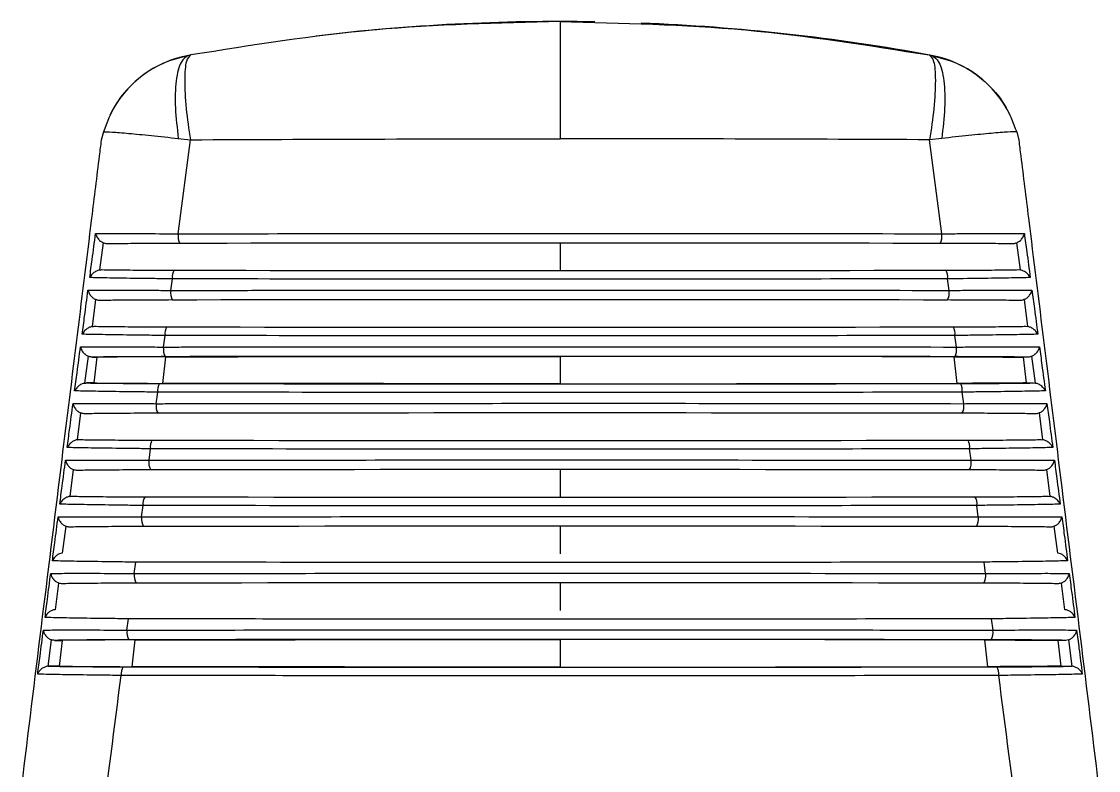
# Model space of a CAD drawing. Extents: x 17.3 to 113.1, y 4.8 to 84.5.
# Drawn here: x 106.383 to 107.562, y 40.172 to 40.991 of the extents above; entities that cross this region are included whole.
import ezdxf

# ---------------------------------------------------------------- set-up
doc = ezdxf.new("R2010")
doc.units = 0
doc.header["$MEASUREMENT"] = 0
doc.layers.add('OBJECT', color=7, linetype='CONTINUOUS')

msp = doc.modelspace()

# ---------------------------------------------------------------- linework, layer by layer
at = {"layer": 'OBJECT'}
for p, q in [((106.5684, 40.9549), (106.566, 40.9544)), ((107.377, 40.9549), (107.3794, 40.9544)), ((106.4798, 40.8889), (106.4798, 40.8889)), ((107.4656, 40.8889), (107.4656, 40.8889)), ((106.4727, 40.8707), (106.4704, 40.8616)), ((107.4727, 40.8707), (107.475, 40.8616)), ((106.5547, 40.7592), (106.568, 40.8621)), ((106.5548, 40.8635), (106.568, 40.8621)), ((107.3906, 40.8635), (107.3774, 40.8621)), ((107.3907, 40.7592), (107.3774, 40.8621)), ((106.4724, 40.7493), (106.4685, 40.7196)), ((106.9727, 40.7489), (106.9727, 40.7191)), ((107.4769, 40.7196), (107.473, 40.7493)), ((107.4743, 40.7199), (107.4769, 40.7196)), ((106.5467, 40.6972), (106.5483, 40.7098)), ((107.3987, 40.6972), (107.3971, 40.7098)), ((106.4642, 40.6872), (106.4603, 40.6576)), ((107.4851, 40.6576), (107.4812, 40.6872)), ((107.4827, 40.6579), (107.4851, 40.6576)), ((106.5387, 40.6352), (106.5403, 40.6478)), ((107.4067, 40.6352), (107.4051, 40.6478)), ((106.456, 40.6252), (106.4521, 40.5956)), ((106.4608, 40.6241), (106.4657, 40.6241)), ((106.4657, 40.6241), (106.4622, 40.5959)), ((106.5379, 40.5954), (106.541, 40.6245)), ((106.9727, 40.6249), (106.9727, 40.595)), ((107.4075, 40.5954), (107.4044, 40.6245)), ((107.4845, 40.6241), (107.4797, 40.6241)), ((107.4797, 40.6241), (107.4831, 40.5959)), ((107.4933, 40.5956), (107.4894, 40.6252)), ((106.4622, 40.5959), (106.4543, 40.5959)), ((106.5307, 40.5732), (106.5323, 40.5858)), ((107.4147, 40.5732), (107.4131, 40.5858)), ((107.4831, 40.5959), (107.491, 40.5959)), ((107.491, 40.5959), (107.4933, 40.5956)), ((106.4478, 40.5631), (106.444, 40.5337)), ((107.5014, 40.5337), (107.4976, 40.5631)), ((107.4994, 40.5339), (107.5014, 40.5337)), ((106.5227, 40.5112), (106.5243, 40.5238)), ((107.4227, 40.5112), (107.4211, 40.5238)), ((106.4397, 40.501), (106.4359, 40.4717)), ((106.9727, 40.501), (106.9727, 40.471)), ((107.5095, 40.4717), (107.5057, 40.501)), ((107.5076, 40.4719), (107.5095, 40.4717)), ((106.5146, 40.4492), (106.5163, 40.4618)), ((107.4307, 40.4492), (107.4291, 40.4618)), ((106.4316, 40.439), (106.4278, 40.4097)), ((106.9727, 40.439), (106.9727, 40.4089)), ((107.5176, 40.4097), (107.5138, 40.439)), ((106.5066, 40.3872), (106.5083, 40.3998)), ((107.4387, 40.3872), (107.4371, 40.3998)), ((106.4236, 40.3769), (106.4198, 40.3477)), ((106.9727, 40.377), (106.9727, 40.3469)), ((107.5256, 40.3477), (107.5218, 40.3769)), ((106.4986, 40.3253), (106.5002, 40.3377)), ((107.4468, 40.3253), (107.4451, 40.3377)), ((106.4155, 40.3148), (106.4118, 40.2858)), ((106.4195, 40.3141), (106.4277, 40.3141)), ((106.4277, 40.3141), (106.4242, 40.2859)), ((106.5043, 40.2853), (106.5075, 40.3146)), ((106.9727, 40.3151), (106.9727, 40.2849)), ((107.4411, 40.2853), (107.4379, 40.3146)), ((107.5259, 40.3141), (107.5177, 40.3141)), ((107.5177, 40.3141), (107.5212, 40.2859)), ((107.5336, 40.2858), (107.5298, 40.3148)), ((106.4242, 40.2859), (106.4132, 40.2859)), ((107.5212, 40.2859), (107.5322, 40.2859)), ((107.5322, 40.2859), (107.5336, 40.2858))]:
    msp.add_line(p, q, dxfattribs=at)
for centre, radius, start, end in [((106.9727, 38.7415), 2.25, 89.0318, 96.8113), ((106.9727, 38.7415), 2.25, 79.5863, 87.7412), ((106.5877, 40.8364), 0.12, 100.4137, 154.0782), ((107.3577, 40.8364), 0.12, 25.9218, 79.5863), ((106.5705, 40.7566), 0.016, 170.6768, 209.7358), ((107.3749, 40.7566), 0.016, 330.2642, 9.3232), ((106.5621, 40.712), 0.014, 148.3069, 188.7708), ((107.3833, 40.712), 0.014, 351.2292, 31.6931), ((106.5622, 40.6946), 0.0158, 170.5543, 210.2117), ((107.3831, 40.6946), 0.0158, 329.7883, 9.4457), ((106.5539, 40.6499), 0.0138, 147.817, 188.8731), ((107.3915, 40.6499), 0.0138, 351.1269, 32.183), ((106.554, 40.6326), 0.0156, 170.4341, 210.6832), ((107.3914, 40.6326), 0.0156, 329.3168, 9.5659), ((106.5457, 40.5879), 0.0136, 147.3308, 188.9733), ((107.3996, 40.5879), 0.0136, 351.0267, 32.6692), ((106.5458, 40.5706), 0.0154, 170.3163, 211.1508), ((107.3996, 40.5706), 0.0154, 328.8492, 9.6837), ((106.5376, 40.5259), 0.0135, 146.8499, 189.0702), ((107.4078, 40.5259), 0.0135, 350.9298, 33.1501), ((106.5376, 40.5086), 0.0152, 170.201, 211.6147), ((107.4078, 40.5086), 0.0152, 328.3853, 9.799), ((106.5294, 40.4639), 0.0133, 146.3734, 189.164), ((107.416, 40.4639), 0.0133, 350.836, 33.6266), ((106.5294, 40.4467), 0.015, 170.0878, 212.075), ((107.416, 40.4467), 0.015, 327.925, 9.9122), ((106.5212, 40.3847), 0.0148, 169.9765, 212.5313), ((107.4242, 40.3847), 0.0148, 327.4687, 10.0235), ((106.513, 40.3227), 0.0146, 169.8676, 212.9845), ((107.4324, 40.3227), 0.0146, 327.0155, 10.1324), ((106.5049, 40.2778), 0.0128, 144.9651, 189.4347), ((107.4405, 40.2778), 0.0128, 350.5653, 35.0349)]:
    msp.add_arc(centre, radius, start, end, dxfattribs=at)
for centre, major_axis, start_param, end_param in [((106.9727, 40.7298), (2.1942, 0), 1.380004, 1.761588), ((106.9727, 40.7381), (2.1948, 0), 4.518704, 4.906074), ((106.9727, 40.6678), (2.1975, 0), 1.376591, 1.765002), ((106.9727, 40.6761), (2.1981, 0), 4.515292, 4.909486), ((106.9727, 40.6058), (2.2007, 0), 1.373185, 1.768407), ((106.9727, 40.6141), (2.2013, 0), 4.511889, 4.912889), ((106.9727, 40.5438), (2.204, 0), 1.369788, 1.771804), ((106.9727, 40.5521), (2.2046, 0), 4.508493, 4.916285), ((106.9727, 40.4818), (2.2072, 0), 1.366399, 1.775193), ((106.9727, 40.4901), (2.2078, 0), 4.505106, 4.919672), ((106.9727, 40.4198), (2.2105, 0), 1.363019, 1.778574), ((106.9727, 40.3578), (2.2137, 0), 1.359646, 1.781947), ((106.9727, 40.2958), (2.217, 0), 1.356281, 1.785312), ((106.9727, 40.3041), (2.2176, 0), 4.494993, 4.929785)]:
    msp.add_ellipse(centre, major_axis=major_axis, ratio=0.008727, start_param=start_param, end_param=end_param, dxfattribs=at)
for points, knots in [([(106.9727, 40.9915), (106.9049, 40.9899), (106.7693, 40.9869), (106.6354, 40.9655), (106.5684, 40.9549)], [0, 0, 0, 0, 0.5, 1, 1, 1, 1]), ([(106.9727, 40.9915), (106.9727, 40.9897), (106.9727, 40.986), (106.9727, 40.9566), (106.9727, 40.9136), (106.9727, 40.8795), (106.9727, 40.8631)], [0, 0, 0, 0, 0.240773, 0.5, 0.759227, 1, 1, 1, 1]), ([(106.9727, 40.9915), (107.0405, 40.9899), (107.1761, 40.9869), (107.31, 40.9655), (107.377, 40.9549)], [0, 0, 0, 0, 0.5, 1, 1, 1, 1]), ([(106.566, 40.9544), (106.5553, 40.9516), (106.534, 40.9459), (106.5067, 40.9267), (106.4846, 40.9016), (106.4767, 40.881), (106.4727, 40.8707)], [0, 0, 0, 0, 0.25, 0.5, 0.75, 1, 1, 1, 1]), ([(106.566, 40.9544), (106.563, 40.9527), (106.5569, 40.949), (106.5518, 40.928), (106.5507, 40.8982), (106.5535, 40.8748), (106.5548, 40.8635)], [0, 0, 0, 0, 0.241562, 0.4999998, 0.7584389, 1, 1, 1, 1]), ([(106.5684, 40.9549), (106.5666, 40.9533), (106.5629, 40.95), (106.5612, 40.9285), (106.5627, 40.8979), (106.5663, 40.8737), (106.568, 40.8621)], [0, 0, 0, 0, 0.24117, 0.5, 0.75883, 1, 1, 1, 1]), ([(107.377, 40.9549), (107.3788, 40.9533), (107.3825, 40.95), (107.3842, 40.9285), (107.3827, 40.8979), (107.3791, 40.8737), (107.3774, 40.8621)], [0, 0, 0, 0, 0.24117, 0.5, 0.75883, 1, 1, 1, 1]), ([(107.3794, 40.9544), (107.3824, 40.9527), (107.3885, 40.949), (107.3936, 40.928), (107.3947, 40.8982), (107.3919, 40.8748), (107.3906, 40.8635)], [0, 0, 0, 0, 0.241562, 0.4999998, 0.7584389, 1, 1, 1, 1]), ([(107.3794, 40.9544), (107.3901, 40.9516), (107.4114, 40.9459), (107.4387, 40.9267), (107.4607, 40.9016), (107.4687, 40.881), (107.4727, 40.8707)], [0, 0, 0, 0, 0.25, 0.5, 0.75, 1, 1, 1, 1]), ([(106.4727, 40.8707), (106.4754, 40.8707), (106.4808, 40.8707), (106.4996, 40.8692), (106.5243, 40.8669), (106.5447, 40.8646), (106.5548, 40.8635)], [0, 0, 0, 0, 0.2500001, 0.4999998, 0.7500003, 1, 1, 1, 1]), ([(107.4727, 40.8707), (107.47, 40.8707), (107.4645, 40.8707), (107.4458, 40.8692), (107.4211, 40.8669), (107.4007, 40.8646), (107.3906, 40.8635)], [0, 0, 0, 0, 0.2500001, 0.4999998, 0.7500003, 1, 1, 1, 1]), ([(106.4704, 40.8616), (106.4696, 40.8559), (106.4661, 40.8275), (106.4514, 40.7081), (106.4229, 40.4783), (106.3974, 40.2712), (106.3831, 40.1551)], [0, 0, 0, 0, 0.024148, 0.120739, 0.507103, 1, 1, 1, 1]), ([(106.568, 40.8621), (106.6345, 40.8624), (106.7686, 40.863), (106.9043, 40.8631), (106.9727, 40.8631)], [0, 0, 0, 0, 0.496376, 1, 1, 1, 1]), ([(107.3774, 40.8621), (107.3109, 40.8624), (107.1768, 40.863), (107.0411, 40.8631), (106.9727, 40.8631)], [0, 0, 0, 0, 0.496376, 1, 1, 1, 1]), ([(107.475, 40.8616), (107.4757, 40.8559), (107.4793, 40.8275), (107.494, 40.7081), (107.5225, 40.4783), (107.548, 40.2712), (107.5623, 40.1551)], [0, 0, 0, 0, 0.024148, 0.120739, 0.507103, 1, 1, 1, 1]), ([(106.4578, 40.7112), (106.4587, 40.7178), (106.4608, 40.7338), (106.463, 40.7498), (106.4642, 40.7593)], [0, 0, 0, 0, 0.412317, 1, 1, 1, 1]), ([(106.4642, 40.7593), (106.4651, 40.7593), (106.4683, 40.7593), (106.479, 40.7594), (106.502, 40.7595), (106.531, 40.7593), (106.5494, 40.7592), (106.5547, 40.7592)], [0, 0, 0, 0, 0.057677, 0.219413, 0.543377, 0.867764, 1, 1, 1, 1]), ([(106.4642, 40.7593), (106.4643, 40.7592), (106.4643, 40.7589), (106.4648, 40.7572), (106.4663, 40.7545), (106.4691, 40.7513), (106.4714, 40.7499), (106.4724, 40.7493)], [0, 0, 0, 0, 0.008656, 0.099994, 0.471213, 0.763081, 1, 1, 1, 1]), ([(106.5547, 40.7592), (106.5612, 40.7592), (106.594, 40.7592), (106.7324, 40.7594), (106.9363, 40.7595), (107.1834, 40.7595), (107.3216, 40.7593), (107.3907, 40.7592)], [0, 0, 0, 0, 0.023792, 0.118973, 0.500647, 0.750324, 1, 1, 1, 1]), ([(107.3907, 40.7592), (107.3972, 40.7592), (107.4169, 40.7594), (107.4466, 40.7595), (107.4679, 40.7594), (107.4776, 40.7593), (107.4803, 40.7593), (107.4811, 40.7593)], [0, 0, 0, 0, 0.161729, 0.488573, 0.814943, 0.942319, 1, 1, 1, 1]), ([(107.473, 40.7493), (107.474, 40.7499), (107.4763, 40.7513), (107.4791, 40.7545), (107.4806, 40.7572), (107.4811, 40.7589), (107.4811, 40.7592), (107.4811, 40.7593)], [0, 0, 0, 0, 0.236919, 0.528787, 0.900006, 0.991344, 1, 1, 1, 1]), ([(107.4811, 40.7593), (107.482, 40.7527), (107.4842, 40.7366), (107.4863, 40.7206), (107.4876, 40.7112)], [0, 0, 0, 0, 0.412316, 1, 1, 1, 1]), ([(106.4777, 40.7481), (106.4764, 40.7482), (106.4745, 40.7484), (106.4729, 40.7491), (106.4724, 40.7493)], [0, 0, 0, 0, 0.730752, 1, 1, 1, 1]), ([(106.5566, 40.7486), (106.5446, 40.7486), (106.5207, 40.7485), (106.4934, 40.7483), (106.4825, 40.7482), (106.4777, 40.7481)], [0, 0, 0, 0, 0.3611886, 0.7224552, 1, 1, 1, 1]), ([(107.4677, 40.7481), (107.4613, 40.7482), (107.4485, 40.7484), (107.4195, 40.7486), (107.3982, 40.7486), (107.3888, 40.7486)], [0, 0, 0, 0, 0.357965, 0.715857, 1, 1, 1, 1]), ([(107.473, 40.7493), (107.4728, 40.7492), (107.4715, 40.7486), (107.4697, 40.7482), (107.4681, 40.7481), (107.4677, 40.7481)], [0, 0, 0, 0, 0.112367, 0.784074, 1, 1, 1, 1]), ([(106.4685, 40.7196), (106.4673, 40.7192), (106.4647, 40.7184), (106.461, 40.7158), (106.4589, 40.7132), (106.458, 40.7115), (106.4578, 40.7112), (106.4578, 40.7112)], [0, 0, 0, 0, 0.229447, 0.5216, 0.905442, 0.991712, 1, 1, 1, 1]), ([(106.4685, 40.7196), (106.4688, 40.7196), (106.4696, 40.7198), (106.4705, 40.7198), (106.4711, 40.7199)], [0, 0, 0, 0, 0.349943, 1, 1, 1, 1]), ([(106.4711, 40.7199), (106.4773, 40.7198), (106.4897, 40.7196), (106.5187, 40.7194), (106.5404, 40.7193), (106.5502, 40.7193)], [0, 0, 0, 0, 0.352895, 0.705727, 1, 1, 1, 1]), ([(107.3951, 40.7193), (107.4071, 40.7193), (107.4309, 40.7194), (107.4584, 40.7196), (107.4694, 40.7198), (107.4743, 40.7199)], [0, 0, 0, 0, 0.3561452, 0.712376, 1, 1, 1, 1]), ([(107.4876, 40.7112), (107.4876, 40.7112), (107.4874, 40.7115), (107.4865, 40.7132), (107.4844, 40.7158), (107.4807, 40.7184), (107.4781, 40.7192), (107.4769, 40.7196)], [0, 0, 0, 0, 0.008288, 0.094558, 0.4784, 0.770553, 1, 1, 1, 1]), ([(106.5483, 40.7098), (106.5418, 40.7099), (106.5222, 40.7101), (106.4926, 40.7105), (106.4711, 40.7109), (106.4614, 40.7111), (106.4586, 40.7112), (106.4578, 40.7112)], [0, 0, 0, 0, 0.16013, 0.483001, 0.805362, 0.942123, 1, 1, 1, 1]), ([(107.3971, 40.7098), (107.3905, 40.7098), (107.3578, 40.7098), (107.2194, 40.7096), (107.0135, 40.7094), (106.7619, 40.7095), (106.6195, 40.7097), (106.5483, 40.7098)], [0, 0, 0, 0, 0.02343, 0.117165, 0.493038, 0.746519, 1, 1, 1, 1]), ([(107.4876, 40.7112), (107.4868, 40.7112), (107.4837, 40.7111), (107.4733, 40.7109), (107.4507, 40.7105), (107.4216, 40.7101), (107.4028, 40.7099), (107.3971, 40.7098)], [0, 0, 0, 0, 0.0578736, 0.2180117, 0.5380182, 0.8583882, 1, 1, 1, 1]), ([(106.4495, 40.6492), (106.4504, 40.6558), (106.4526, 40.6718), (106.4547, 40.6878), (106.4559, 40.6973)], [0, 0, 0, 0, 0.412356, 1, 1, 1, 1]), ([(106.4559, 40.6973), (106.4568, 40.6973), (106.4599, 40.6973), (106.4702, 40.6974), (106.4928, 40.6975), (106.522, 40.6974), (106.5408, 40.6972), (106.5467, 40.6972)], [0, 0, 0, 0, 0.0579361, 0.2174951, 0.5370299, 0.8569766, 1, 1, 1, 1]), ([(106.4559, 40.6973), (106.456, 40.6972), (106.456, 40.6968), (106.4565, 40.695), (106.458, 40.6922), (106.4609, 40.6892), (106.4632, 40.6878), (106.4642, 40.6872)], [0, 0, 0, 0, 0.008551, 0.122923, 0.485789, 0.769314, 1, 1, 1, 1]), ([(106.5467, 40.6972), (106.5532, 40.6972), (106.586, 40.6972), (106.7243, 40.6974), (106.9308, 40.6976), (107.1835, 40.6975), (107.327, 40.6973), (107.3987, 40.6972)], [0, 0, 0, 0, 0.023339, 0.116711, 0.491126, 0.745563, 1, 1, 1, 1]), ([(107.3987, 40.6972), (107.4052, 40.6972), (107.4248, 40.6974), (107.4545, 40.6975), (107.4761, 40.6974), (107.4858, 40.6973), (107.4886, 40.6973), (107.4894, 40.6973)], [0, 0, 0, 0, 0.159551, 0.48199, 0.803962, 0.942061, 1, 1, 1, 1]), ([(107.4812, 40.6872), (107.4822, 40.6878), (107.4845, 40.6891), (107.4873, 40.6922), (107.4888, 40.695), (107.4893, 40.6968), (107.4894, 40.6972), (107.4894, 40.6973)], [0, 0, 0, 0, 0.225636, 0.506975, 0.868216, 0.99145, 1, 1, 1, 1]), ([(107.4894, 40.6973), (107.4903, 40.6907), (107.4925, 40.6746), (107.4946, 40.6586), (107.4958, 40.6492)], [0, 0, 0, 0, 0.4123568, 1, 1, 1, 1]), ([(106.4693, 40.6861), (106.4679, 40.6862), (106.4662, 40.6864), (106.4646, 40.6871), (106.4642, 40.6872)], [0, 0, 0, 0, 0.750494, 1, 1, 1, 1]), ([(106.5486, 40.6867), (106.5367, 40.6866), (106.5127, 40.6866), (106.4851, 40.6864), (106.4742, 40.6862), (106.4693, 40.6861)], [0, 0, 0, 0, 0.3555949, 0.7112657, 1, 1, 1, 1]), ([(107.4761, 40.6861), (107.4699, 40.6862), (107.4575, 40.6864), (107.4285, 40.6866), (107.4067, 40.6866), (107.3968, 40.6867)], [0, 0, 0, 0, 0.352326, 0.704581, 1, 1, 1, 1]), ([(107.4812, 40.6872), (107.481, 40.6872), (107.4798, 40.6866), (107.4781, 40.6862), (107.4765, 40.6861), (107.4761, 40.6861)], [0, 0, 0, 0, 0.0976287, 0.7935398, 1, 1, 1, 1]), ([(106.4603, 40.6576), (106.4591, 40.6573), (106.4565, 40.6565), (106.4529, 40.654), (106.4507, 40.6514), (106.4498, 40.6496), (106.4496, 40.6492), (106.4495, 40.6492)], [0, 0, 0, 0, 0.223275, 0.506283, 0.880302, 0.991803, 1, 1, 1, 1]), ([(106.4603, 40.6576), (106.4605, 40.6576), (106.4613, 40.6578), (106.4622, 40.6578), (106.4627, 40.6579)], [0, 0, 0, 0, 0.324166, 1, 1, 1, 1]), ([(106.4627, 40.6579), (106.4687, 40.6578), (106.4807, 40.6576), (106.5097, 40.6574), (106.5319, 40.6573), (106.5423, 40.6573)], [0, 0, 0, 0, 0.347531, 0.695003, 1, 1, 1, 1]), ([(107.4031, 40.6573), (107.415, 40.6573), (107.4389, 40.6574), (107.4667, 40.6576), (107.4777, 40.6578), (107.4827, 40.6579)], [0, 0, 0, 0, 0.350806, 0.701696, 1, 1, 1, 1]), ([(107.4958, 40.6492), (107.4958, 40.6492), (107.4956, 40.6496), (107.4947, 40.6514), (107.4925, 40.654), (107.4889, 40.6565), (107.4863, 40.6573), (107.4851, 40.6576)], [0, 0, 0, 0, 0.008197, 0.119698, 0.493717, 0.776725, 1, 1, 1, 1]), ([(106.5403, 40.6478), (106.5338, 40.6479), (106.5142, 40.6481), (106.4847, 40.6485), (106.4629, 40.6489), (106.4532, 40.6491), (106.4503, 40.6492), (106.4495, 40.6492)], [0, 0, 0, 0, 0.158035, 0.476676, 0.794816, 0.941861, 1, 1, 1, 1]), ([(107.4051, 40.6478), (107.3985, 40.6478), (107.3658, 40.6478), (107.2275, 40.6475), (107.0189, 40.6474), (106.7619, 40.6475), (106.6142, 40.6477), (106.5403, 40.6478)], [0, 0, 0, 0, 0.022991, 0.114968, 0.483793, 0.741897, 1, 1, 1, 1]), ([(107.4958, 40.6492), (107.495, 40.6492), (107.4921, 40.6491), (107.482, 40.6489), (107.4598, 40.6485), (107.4306, 40.6481), (107.4113, 40.6479), (107.4051, 40.6478)], [0, 0, 0, 0, 0.058135, 0.216179, 0.531949, 0.848068, 1, 1, 1, 1]), ([(106.4413, 40.5872), (106.4422, 40.5938), (106.4443, 40.6098), (106.4464, 40.6258), (106.4477, 40.6353)], [0, 0, 0, 0, 0.4123942, 1, 1, 1, 1]), ([(106.4477, 40.6353), (106.4485, 40.6353), (106.4514, 40.6353), (106.4615, 40.6355), (106.4837, 40.6355), (106.513, 40.6354), (106.5323, 40.6352), (106.5387, 40.6352)], [0, 0, 0, 0, 0.058198, 0.215686, 0.531014, 0.846742, 1, 1, 1, 1]), ([(106.4477, 40.6353), (106.4477, 40.6352), (106.4478, 40.6347), (106.4483, 40.6329), (106.4499, 40.63), (106.4527, 40.627), (106.455, 40.6257), (106.456, 40.6252)], [0, 0, 0, 0, 0.008437, 0.145043, 0.49969, 0.77523, 1, 1, 1, 1]), ([(106.5387, 40.6352), (106.5452, 40.6352), (106.5779, 40.6353), (106.7162, 40.6355), (106.9253, 40.6356), (107.1835, 40.6355), (107.3323, 40.6353), (107.4067, 40.6352)], [0, 0, 0, 0, 0.022904, 0.114532, 0.481956, 0.740978, 1, 1, 1, 1]), ([(107.4067, 40.6352), (107.4132, 40.6352), (107.4328, 40.6354), (107.4624, 40.6355), (107.4843, 40.6354), (107.4941, 40.6353), (107.4969, 40.6353), (107.4977, 40.6353)], [0, 0, 0, 0, 0.157481, 0.475733, 0.793525, 0.941799, 1, 1, 1, 1]), ([(107.4894, 40.6252), (107.4904, 40.6257), (107.4927, 40.627), (107.4955, 40.63), (107.4971, 40.6328), (107.4976, 40.6347), (107.4977, 40.6352), (107.4977, 40.6353)], [0, 0, 0, 0, 0.220759, 0.494544, 0.847832, 0.991563, 1, 1, 1, 1]), ([(107.4977, 40.6353), (107.4986, 40.6287), (107.5007, 40.6126), (107.5028, 40.5966), (107.5041, 40.5872)], [0, 0, 0, 0, 0.412394, 1, 1, 1, 1]), ([(106.4608, 40.6241), (106.4595, 40.6242), (106.4579, 40.6244), (106.4563, 40.625), (106.456, 40.6252)], [0, 0, 0, 0, 0.771744, 1, 1, 1, 1]), ([(106.5406, 40.6247), (106.5287, 40.6246), (106.5048, 40.6246), (106.4768, 40.6244), (106.4659, 40.6242), (106.4608, 40.6241)], [0, 0, 0, 0, 0.350316, 0.700707, 1, 1, 1, 1]), ([(106.541, 40.6245), (106.5269, 40.6245), (106.4998, 40.6244), (106.4766, 40.6242), (106.4672, 40.6241), (106.4657, 40.6241)], [0, 0, 0, 0, 0.476712, 0.917132, 1, 1, 1, 1]), ([(106.541, 40.6245), (106.635, 40.6247), (106.7781, 40.6249), (106.923, 40.6249), (106.9727, 40.6249)], [0, 0, 0, 0, 0.6570555, 1, 1, 1, 1]), ([(107.4044, 40.6245), (107.3104, 40.6247), (107.1673, 40.6249), (107.0224, 40.6249), (106.9727, 40.6249)], [0, 0, 0, 0, 0.657056, 1, 1, 1, 1]), ([(107.4044, 40.6245), (107.4185, 40.6245), (107.4456, 40.6244), (107.4688, 40.6242), (107.4782, 40.6241), (107.4797, 40.6241)], [0, 0, 0, 0, 0.476712, 0.917132, 1, 1, 1, 1]), ([(107.4845, 40.6241), (107.4785, 40.6242), (107.4665, 40.6244), (107.4375, 40.6246), (107.4152, 40.6246), (107.4048, 40.6247)], [0, 0, 0, 0, 0.347005, 0.693943, 1, 1, 1, 1]), ([(107.4894, 40.6252), (107.4893, 40.6251), (107.4881, 40.6246), (107.4864, 40.6242), (107.4849, 40.6241), (107.4845, 40.6241)], [0, 0, 0, 0, 0.081373, 0.802657, 1, 1, 1, 1]), ([(106.4521, 40.5956), (106.451, 40.5953), (106.4484, 40.5946), (106.4448, 40.5921), (106.4425, 40.5895), (106.4416, 40.5877), (106.4413, 40.5872), (106.4413, 40.5872)], [0, 0, 0, 0, 0.217447, 0.49176, 0.856153, 0.991885, 1, 1, 1, 1]), ([(106.5323, 40.5858), (106.5258, 40.5859), (106.5062, 40.5861), (106.4768, 40.5865), (106.4548, 40.5869), (106.4449, 40.5871), (106.4421, 40.5872), (106.4413, 40.5872)], [0, 0, 0, 0, 0.156042, 0.470658, 0.78478, 0.941595, 1, 1, 1, 1]), ([(106.4521, 40.5956), (106.4523, 40.5957), (106.4531, 40.5958), (106.4538, 40.5958), (106.4543, 40.5959)], [0, 0, 0, 0, 0.293667, 1, 1, 1, 1]), ([(106.4543, 40.5959), (106.4602, 40.5958), (106.4718, 40.5956), (106.5008, 40.5954), (106.5234, 40.5953), (106.5343, 40.5953)], [0, 0, 0, 0, 0.342465, 0.684876, 1, 1, 1, 1]), ([(106.4622, 40.5959), (106.4709, 40.5958), (106.4881, 40.5956), (106.5168, 40.5955), (106.5339, 40.5954), (106.5379, 40.5954)], [0, 0, 0, 0, 0.4326, 0.86514, 1, 1, 1, 1]), ([(107.4131, 40.5858), (107.4066, 40.5858), (107.3739, 40.5857), (107.2357, 40.5855), (107.0244, 40.5854), (106.7618, 40.5855), (106.6088, 40.5857), (106.5323, 40.5858)], [0, 0, 0, 0, 0.022568, 0.112852, 0.474885, 0.737443, 1, 1, 1, 1]), ([(106.9727, 40.595), (106.9135, 40.595), (106.7675, 40.5951), (106.6236, 40.5953), (106.5379, 40.5954)], [0, 0, 0, 0, 0.405259, 1, 1, 1, 1]), ([(106.9727, 40.595), (107.0319, 40.595), (107.1778, 40.5951), (107.3218, 40.5953), (107.4075, 40.5954)], [0, 0, 0, 0, 0.4052593, 1, 1, 1, 1]), ([(107.4831, 40.5959), (107.4745, 40.5958), (107.4573, 40.5956), (107.4286, 40.5955), (107.4115, 40.5954), (107.4075, 40.5954)], [0, 0, 0, 0, 0.4326, 0.86514, 1, 1, 1, 1]), ([(107.4111, 40.5953), (107.423, 40.5953), (107.4468, 40.5954), (107.475, 40.5956), (107.4859, 40.5958), (107.491, 40.5959)], [0, 0, 0, 0, 0.3457607, 0.6916045, 1, 1, 1, 1]), ([(107.5041, 40.5872), (107.5033, 40.5872), (107.5005, 40.5871), (107.4907, 40.5869), (107.4689, 40.5865), (107.4395, 40.5861), (107.4198, 40.5859), (107.4131, 40.5858)], [0, 0, 0, 0, 0.058402, 0.214452, 0.526193, 0.838268, 1, 1, 1, 1]), ([(107.5041, 40.5872), (107.5041, 40.5872), (107.5038, 40.5877), (107.5029, 40.5895), (107.5006, 40.5921), (107.497, 40.5946), (107.4944, 40.5953), (107.4933, 40.5956)], [0, 0, 0, 0, 0.008115, 0.143847, 0.50824, 0.782553, 1, 1, 1, 1]), ([(106.4395, 40.5733), (106.4403, 40.5733), (106.4431, 40.5733), (106.4528, 40.5735), (106.4746, 40.5735), (106.5041, 40.5734), (106.5239, 40.5733), (106.5307, 40.5732)], [0, 0, 0, 0, 0.058464, 0.213983, 0.525307, 0.837021, 1, 1, 1, 1]), ([(106.5307, 40.5732), (106.5372, 40.5732), (106.5699, 40.5733), (106.7081, 40.5735), (106.9199, 40.5736), (107.1835, 40.5736), (107.3377, 40.5733), (107.4147, 40.5732)], [0, 0, 0, 0, 0.022484, 0.112433, 0.473119, 0.73656, 1, 1, 1, 1]), ([(107.4147, 40.5732), (107.4212, 40.5733), (107.4408, 40.5734), (107.4703, 40.5735), (107.4924, 40.5735), (107.5023, 40.5733), (107.5051, 40.5733), (107.5059, 40.5733)], [0, 0, 0, 0, 0.155511, 0.469778, 0.783591, 0.941533, 1, 1, 1, 1]), ([(106.4331, 40.5252), (106.434, 40.5318), (106.4361, 40.5478), (106.4382, 40.5639), (106.4395, 40.5733)], [0, 0, 0, 0, 0.41243, 1, 1, 1, 1]), ([(106.4395, 40.5733), (106.4395, 40.5732), (106.4396, 40.5726), (106.4401, 40.5707), (106.4417, 40.5678), (106.4445, 40.5649), (106.4468, 40.5637), (106.4478, 40.5631)], [0, 0, 0, 0, 0.0083451, 0.1664066, 0.5129703, 0.780849, 1, 1, 1, 1]), ([(106.4525, 40.5621), (106.4512, 40.5622), (106.4496, 40.5623), (106.4481, 40.563), (106.4478, 40.5631)], [0, 0, 0, 0, 0.794584, 1, 1, 1, 1]), ([(106.5327, 40.5627), (106.5207, 40.5627), (106.4969, 40.5626), (106.4686, 40.5624), (106.4576, 40.5622), (106.4525, 40.5621)], [0, 0, 0, 0, 0.345325, 0.690725, 1, 1, 1, 1]), ([(107.4929, 40.5621), (107.4871, 40.5622), (107.4755, 40.5624), (107.4464, 40.5626), (107.4237, 40.5627), (107.4127, 40.5627)], [0, 0, 0, 0, 0.341979, 0.683892, 1, 1, 1, 1]), ([(107.4976, 40.5631), (107.4975, 40.5631), (107.4963, 40.5625), (107.4947, 40.5621), (107.4932, 40.5621), (107.4929, 40.5621)], [0, 0, 0, 0, 0.063515, 0.811446, 1, 1, 1, 1]), ([(107.4976, 40.5631), (107.4986, 40.5636), (107.5008, 40.5649), (107.5036, 40.5678), (107.5053, 40.5707), (107.5058, 40.5726), (107.5059, 40.5732), (107.5059, 40.5733)], [0, 0, 0, 0, 0.216116, 0.482661, 0.828143, 0.991655, 1, 1, 1, 1]), ([(107.5059, 40.5733), (107.5068, 40.5667), (107.5089, 40.5506), (107.511, 40.5346), (107.5122, 40.5252)], [0, 0, 0, 0, 0.41243, 1, 1, 1, 1]), ([(106.444, 40.5337), (106.4428, 40.5334), (106.4403, 40.5327), (106.4368, 40.5303), (106.4344, 40.5277), (106.4334, 40.5258), (106.4332, 40.5252), (106.4331, 40.5252)], [0, 0, 0, 0, 0.211945, 0.477991, 0.832968, 0.991971, 1, 1, 1, 1]), ([(106.444, 40.5337), (106.4441, 40.5337), (106.4448, 40.5338), (106.4455, 40.5338), (106.446, 40.5339)], [0, 0, 0, 0, 0.257443, 1, 1, 1, 1]), ([(106.446, 40.5339), (106.4516, 40.5338), (106.4629, 40.5336), (106.4919, 40.5334), (106.515, 40.5333), (106.5263, 40.5333)], [0, 0, 0, 0, 0.337674, 0.675297, 1, 1, 1, 1]), ([(107.4191, 40.5333), (107.431, 40.5333), (107.4547, 40.5334), (107.4833, 40.5336), (107.4941, 40.5338), (107.4994, 40.5339)], [0, 0, 0, 0, 0.3409861, 0.6820539, 1, 1, 1, 1]), ([(107.5122, 40.5252), (107.5122, 40.5252), (107.512, 40.5258), (107.511, 40.5277), (107.5086, 40.5303), (107.5051, 40.5327), (107.5025, 40.5334), (107.5014, 40.5337)], [0, 0, 0, 0, 0.008029, 0.167032, 0.522009, 0.788055, 1, 1, 1, 1]), ([(106.5243, 40.5238), (106.5178, 40.5239), (106.4982, 40.5241), (106.4688, 40.5245), (106.4466, 40.5249), (106.4367, 40.5251), (106.4339, 40.5252), (106.4331, 40.5252)], [0, 0, 0, 0, 0.154143, 0.464926, 0.775223, 0.941326, 1, 1, 1, 1]), ([(107.4211, 40.5238), (107.4146, 40.5238), (107.3819, 40.5237), (107.2438, 40.5235), (107.0299, 40.5233), (106.7618, 40.5234), (106.6035, 40.5237), (106.5243, 40.5238)], [0, 0, 0, 0, 0.02216, 0.110812, 0.466297, 0.733148, 1, 1, 1, 1]), ([(107.5122, 40.5252), (107.5115, 40.5252), (107.5088, 40.5251), (107.4993, 40.5249), (107.478, 40.5245), (107.4485, 40.5241), (107.4283, 40.5239), (107.4211, 40.5238)], [0, 0, 0, 0, 0.058671, 0.212822, 0.520728, 0.828954, 1, 1, 1, 1]), ([(106.425, 40.4632), (106.4259, 40.4698), (106.428, 40.4858), (106.4301, 40.5019), (106.4313, 40.5113)], [0, 0, 0, 0, 0.412464, 1, 1, 1, 1]), ([(106.4313, 40.5113), (106.4321, 40.5113), (106.4347, 40.5113), (106.4442, 40.5115), (106.4655, 40.5115), (106.4951, 40.5114), (106.5154, 40.5113), (106.5227, 40.5112)], [0, 0, 0, 0, 0.0587309, 0.212374, 0.5198865, 0.8277777, 1, 1, 1, 1]), ([(106.4313, 40.5113), (106.4313, 40.5112), (106.4314, 40.5105), (106.432, 40.5086), (106.4336, 40.5056), (106.4364, 40.5028), (106.4387, 40.5016), (106.4397, 40.501)], [0, 0, 0, 0, 0.0082391, 0.1870169, 0.5256466, 0.7861853, 1, 1, 1, 1]), ([(106.5227, 40.5112), (106.5292, 40.5112), (106.5618, 40.5113), (106.7, 40.5115), (106.9144, 40.5117), (107.1836, 40.5116), (107.343, 40.5113), (107.4227, 40.5112)], [0, 0, 0, 0, 0.022079, 0.110408, 0.464597, 0.732298, 1, 1, 1, 1]), ([(107.4227, 40.5112), (107.4292, 40.5113), (107.4488, 40.5114), (107.4783, 40.5115), (107.5006, 40.5115), (107.5105, 40.5114), (107.5133, 40.5113), (107.5141, 40.5113)], [0, 0, 0, 0, 0.153635, 0.464106, 0.774129, 0.941266, 1, 1, 1, 1]), ([(107.5057, 40.501), (107.5067, 40.5016), (107.5089, 40.5027), (107.5117, 40.5056), (107.5134, 40.5085), (107.514, 40.5105), (107.5141, 40.5112), (107.5141, 40.5113)], [0, 0, 0, 0, 0.211696, 0.471304, 0.809147, 0.991761, 1, 1, 1, 1]), ([(107.5141, 40.5113), (107.5149, 40.5047), (107.517, 40.4886), (107.5191, 40.4726), (107.5204, 40.4632)], [0, 0, 0, 0, 0.412465, 1, 1, 1, 1]), ([(106.4442, 40.5001), (106.4429, 40.5002), (106.4414, 40.5003), (106.4399, 40.5009), (106.4397, 40.501)], [0, 0, 0, 0, 0.819112, 1, 1, 1, 1]), ([(106.5247, 40.5007), (106.5128, 40.5007), (106.4889, 40.5006), (106.4603, 40.5004), (106.4494, 40.5002), (106.4442, 40.5001)], [0, 0, 0, 0, 0.340601, 0.681275, 1, 1, 1, 1]), ([(107.5012, 40.5001), (107.4956, 40.5002), (107.4843, 40.5004), (107.4553, 40.5006), (107.4321, 40.5007), (107.4207, 40.5007)], [0, 0, 0, 0, 0.337221, 0.67438, 1, 1, 1, 1]), ([(107.5057, 40.501), (107.5056, 40.501), (107.5045, 40.5005), (107.5029, 40.5001), (107.5015, 40.5001), (107.5012, 40.5001)], [0, 0, 0, 0, 0.043931, 0.819918, 1, 1, 1, 1]), ([(106.4359, 40.4717), (106.4348, 40.4714), (106.4323, 40.4708), (106.4288, 40.4685), (106.4263, 40.4659), (106.4253, 40.4639), (106.425, 40.4632), (106.425, 40.4632)], [0, 0, 0, 0, 0.2067474, 0.4649344, 0.8107199, 0.9920443, 1, 1, 1, 1]), ([(106.4359, 40.4717), (106.436, 40.4717), (106.4366, 40.4718), (106.4373, 40.4718), (106.4377, 40.4719)], [0, 0, 0, 0, 0.214166, 1, 1, 1, 1]), ([(106.4377, 40.4719), (106.4432, 40.4718), (106.4541, 40.4716), (106.483, 40.4713), (106.5065, 40.4713), (106.5183, 40.4713)], [0, 0, 0, 0, 0.333137, 0.666224, 1, 1, 1, 1]), ([(107.4271, 40.4713), (107.4389, 40.4713), (107.4627, 40.4713), (107.4915, 40.4716), (107.5023, 40.4718), (107.5076, 40.4719)], [0, 0, 0, 0, 0.336461, 0.673003, 1, 1, 1, 1]), ([(107.5204, 40.4632), (107.5204, 40.4632), (107.5201, 40.4639), (107.519, 40.4659), (107.5166, 40.4685), (107.5131, 40.4708), (107.5106, 40.4714), (107.5095, 40.4717)], [0, 0, 0, 0, 0.0079557, 0.1892801, 0.5350656, 0.7932526, 1, 1, 1, 1]), ([(106.5163, 40.4618), (106.5098, 40.4618), (106.4902, 40.4621), (106.4609, 40.4625), (106.4385, 40.4629), (106.4286, 40.4631), (106.4257, 40.4632), (106.425, 40.4632)], [0, 0, 0, 0, 0.152333, 0.459461, 0.766109, 0.941054, 1, 1, 1, 1]), ([(107.4291, 40.4618), (107.4226, 40.4618), (107.3899, 40.4617), (107.2519, 40.4615), (107.0354, 40.4613), (106.7618, 40.4614), (106.5981, 40.4616), (106.5163, 40.4618)], [0, 0, 0, 0, 0.021766, 0.108843, 0.45801, 0.729005, 1, 1, 1, 1]), ([(107.5204, 40.4632), (107.5197, 40.4632), (107.5171, 40.4631), (107.5079, 40.4629), (107.487, 40.4625), (107.4573, 40.4621), (107.4368, 40.4619), (107.4291, 40.4618)], [0, 0, 0, 0, 0.0589427, 0.2112845, 0.5155344, 0.8200924, 1, 1, 1, 1]), ([(106.4169, 40.4012), (106.4178, 40.4078), (106.4199, 40.4238), (106.422, 40.4399), (106.4232, 40.4493)], [0, 0, 0, 0, 0.412497, 1, 1, 1, 1]), ([(106.4232, 40.4493), (106.4239, 40.4493), (106.4265, 40.4494), (106.4356, 40.4495), (106.4565, 40.4495), (106.4863, 40.4494), (106.5069, 40.4493), (106.5146, 40.4492)], [0, 0, 0, 0, 0.059002, 0.210856, 0.514734, 0.81898, 1, 1, 1, 1]), ([(106.4232, 40.4493), (106.4232, 40.4492), (106.4233, 40.4485), (106.4238, 40.4464), (106.4256, 40.4434), (106.4284, 40.4406), (106.4306, 40.4395), (106.4316, 40.439)], [0, 0, 0, 0, 0.008152, 0.206909, 0.537756, 0.791264, 1, 1, 1, 1]), ([(106.5146, 40.4492), (106.5212, 40.4492), (106.5538, 40.4493), (106.6918, 40.4495), (106.9089, 40.4497), (107.1836, 40.4496), (107.3484, 40.4494), (107.4307, 40.4492)], [0, 0, 0, 0, 0.021688, 0.108455, 0.456373, 0.728187, 1, 1, 1, 1]), ([(107.4307, 40.4492), (107.4372, 40.4493), (107.4568, 40.4494), (107.4862, 40.4495), (107.5087, 40.4495), (107.5186, 40.4494), (107.5215, 40.4493), (107.5222, 40.4493)], [0, 0, 0, 0, 0.1518448, 0.4586958, 0.7651028, 0.9409947, 1, 1, 1, 1]), ([(107.5138, 40.439), (107.5148, 40.4395), (107.517, 40.4406), (107.5198, 40.4434), (107.5215, 40.4464), (107.5221, 40.4485), (107.5222, 40.4492), (107.5222, 40.4493)], [0, 0, 0, 0, 0.207488, 0.460443, 0.790802, 0.991848, 1, 1, 1, 1]), ([(107.5222, 40.4493), (107.5231, 40.4427), (107.5252, 40.4266), (107.5272, 40.4106), (107.5285, 40.4012)], [0, 0, 0, 0, 0.4124967, 1, 1, 1, 1]), ([(106.4359, 40.4381), (106.4347, 40.4382), (106.4332, 40.4383), (106.4318, 40.4389), (106.4316, 40.439)], [0, 0, 0, 0, 0.84544, 1, 1, 1, 1]), ([(106.5167, 40.4387), (106.5048, 40.4387), (106.481, 40.4386), (106.4521, 40.4384), (106.4413, 40.4382), (106.4359, 40.4381)], [0, 0, 0, 0, 0.336123, 0.672318, 1, 1, 1, 1]), ([(107.5095, 40.4381), (107.504, 40.4382), (107.4932, 40.4384), (107.4641, 40.4386), (107.4405, 40.4387), (107.4287, 40.4387)], [0, 0, 0, 0, 0.332714, 0.665366, 1, 1, 1, 1]), ([(107.5138, 40.439), (107.5138, 40.439), (107.5126, 40.4385), (107.5112, 40.4381), (107.5097, 40.4381), (107.5095, 40.4381)], [0, 0, 0, 0, 0.022502, 0.828094, 1, 1, 1, 1]), ([(106.4278, 40.4097), (106.4267, 40.4095), (106.4243, 40.4089), (106.4208, 40.4067), (106.4183, 40.404), (106.4172, 40.402), (106.4169, 40.4012), (106.4169, 40.4012)], [0, 0, 0, 0, 0.201834, 0.452547, 0.789382, 0.992119, 1, 1, 1, 1]), ([(107.5285, 40.4012), (107.5285, 40.4012), (107.5282, 40.402), (107.5271, 40.404), (107.5246, 40.4067), (107.5211, 40.4089), (107.5187, 40.4095), (107.5176, 40.4097)], [0, 0, 0, 0, 0.0078811, 0.2106185, 0.5474534, 0.7981663, 1, 1, 1, 1]), ([(106.5083, 40.3998), (106.5018, 40.3998), (106.4823, 40.4001), (106.453, 40.4005), (106.4303, 40.4008), (106.4204, 40.4011), (106.4176, 40.4012), (106.4169, 40.4012)], [0, 0, 0, 0, 0.150605, 0.454244, 0.75741, 0.940779, 1, 1, 1, 1]), ([(107.4371, 40.3998), (107.4306, 40.3997), (107.398, 40.3997), (107.26, 40.3995), (107.0409, 40.3993), (106.7617, 40.3994), (106.5927, 40.3996), (106.5083, 40.3998)], [0, 0, 0, 0, 0.021386, 0.106942, 0.450009, 0.725005, 1, 1, 1, 1]), ([(107.5285, 40.4012), (107.5278, 40.4012), (107.5253, 40.4011), (107.5165, 40.4009), (107.4959, 40.4005), (107.4662, 40.4001), (107.4452, 40.3999), (107.4371, 40.3998)], [0, 0, 0, 0, 0.059218, 0.209832, 0.510595, 0.811652, 1, 1, 1, 1]), ([(106.4089, 40.3392), (106.4097, 40.3458), (106.4118, 40.3618), (106.4139, 40.3779), (106.4151, 40.3873)], [0, 0, 0, 0, 0.412528, 1, 1, 1, 1]), ([(106.4151, 40.3873), (106.4158, 40.3873), (106.4182, 40.3874), (106.4271, 40.3875), (106.4476, 40.3876), (106.4774, 40.3875), (106.4985, 40.3873), (106.5066, 40.3872)], [0, 0, 0, 0, 0.059276, 0.209421, 0.5098309, 0.8105984, 1, 1, 1, 1]), ([(106.4151, 40.3873), (106.4151, 40.3872), (106.4152, 40.3862), (106.4159, 40.3839), (106.4179, 40.3809), (106.4206, 40.3784), (106.4226, 40.3774), (106.4236, 40.3769)], [0, 0, 0, 0, 0.008056, 0.282727, 0.593802, 0.796122, 1, 1, 1, 1]), ([(106.5066, 40.3872), (106.5132, 40.3873), (106.5458, 40.3873), (106.6837, 40.3875), (106.9034, 40.3877), (107.1837, 40.3876), (107.3537, 40.3874), (107.4387, 40.3872)], [0, 0, 0, 0, 0.021311, 0.106568, 0.448432, 0.724216, 1, 1, 1, 1]), ([(107.4387, 40.3872), (107.4452, 40.3873), (107.4648, 40.3874), (107.4941, 40.3875), (107.5168, 40.3875), (107.5268, 40.3874), (107.5296, 40.3873), (107.5303, 40.3873)], [0, 0, 0, 0, 0.150136, 0.453531, 0.756488, 0.940721, 1, 1, 1, 1]), ([(107.5218, 40.3769), (107.5228, 40.3774), (107.525, 40.3785), (107.5278, 40.3813), (107.5296, 40.3843), (107.5302, 40.3864), (107.5303, 40.3872), (107.5303, 40.3873)], [0, 0, 0, 0, 0.203475, 0.450054, 0.773098, 0.991943, 1, 1, 1, 1]), ([(107.5303, 40.3873), (107.5311, 40.3807), (107.5332, 40.3646), (107.5353, 40.3486), (107.5365, 40.3392)], [0, 0, 0, 0, 0.412528, 1, 1, 1, 1]), ([(106.4277, 40.3761), (106.4265, 40.3762), (106.425, 40.3763), (106.4237, 40.3768), (106.4236, 40.3769)], [0, 0, 0, 0, 0.87371, 1, 1, 1, 1]), ([(106.5087, 40.3767), (106.4968, 40.3767), (106.4731, 40.3766), (106.4438, 40.3764), (106.4331, 40.3762), (106.4277, 40.3761)], [0, 0, 0, 0, 0.331872, 0.663815, 1, 1, 1, 1]), ([(107.5177, 40.3761), (107.5124, 40.3762), (107.502, 40.3764), (107.473, 40.3766), (107.4489, 40.3767), (107.4367, 40.3767)], [0, 0, 0, 0, 0.328437, 0.656814, 1, 1, 1, 1]), ([(107.5218, 40.3769), (107.5207, 40.3766), (107.5193, 40.3761), (107.5179, 40.3761), (107.5177, 40.3761)], [0, 0, 0, 0, 0.835977, 1, 1, 1, 1]), ([(106.4198, 40.3477), (106.4187, 40.3475), (106.4163, 40.347), (106.4128, 40.3448), (106.4103, 40.3422), (106.4092, 40.3401), (106.4089, 40.3392), (106.4089, 40.3392)], [0, 0, 0, 0, 0.197188, 0.440794, 0.768917, 0.992183, 1, 1, 1, 1]), ([(106.5002, 40.3377), (106.4938, 40.3378), (106.4743, 40.338), (106.445, 40.3384), (106.4222, 40.3388), (106.4123, 40.3391), (106.4095, 40.3392), (106.4089, 40.3392)], [0, 0, 0, 0, 0.148954, 0.44926, 0.7491, 0.940502, 1, 1, 1, 1]), ([(107.4451, 40.3377), (107.4386, 40.3377), (107.406, 40.3377), (107.2681, 40.3374), (107.0463, 40.3373), (106.7617, 40.3373), (106.5874, 40.3376), (106.5002, 40.3377)], [0, 0, 0, 0, 0.021019, 0.105106, 0.44228, 0.72114, 1, 1, 1, 1]), ([(107.5365, 40.3392), (107.5359, 40.3392), (107.5336, 40.3391), (107.525, 40.3389), (107.5049, 40.3385), (107.4751, 40.3381), (107.4536, 40.3378), (107.4451, 40.3377)], [0, 0, 0, 0, 0.059496, 0.208459, 0.505893, 0.803609, 1, 1, 1, 1]), ([(107.5365, 40.3392), (107.5365, 40.3392), (107.5362, 40.3401), (107.5351, 40.3422), (107.5326, 40.3448), (107.5291, 40.347), (107.5267, 40.3475), (107.5256, 40.3477)], [0, 0, 0, 0, 0.007817, 0.231083, 0.559206, 0.802812, 1, 1, 1, 1]), ([(106.4008, 40.2772), (106.4017, 40.2838), (106.4038, 40.2998), (106.4058, 40.3159), (106.4071, 40.3253)], [0, 0, 0, 0, 0.412557, 1, 1, 1, 1]), ([(106.4071, 40.3253), (106.4077, 40.3253), (106.41, 40.3254), (106.4186, 40.3255), (106.4387, 40.3256), (106.4686, 40.3255), (106.4901, 40.3253), (106.4986, 40.3253)], [0, 0, 0, 0, 0.059552, 0.208065, 0.505163, 0.802607, 1, 1, 1, 1]), ([(106.4071, 40.3253), (106.4071, 40.3252), (106.4072, 40.3241), (106.4079, 40.3217), (106.4099, 40.3187), (106.4126, 40.3163), (106.4146, 40.3153), (106.4155, 40.3148)], [0, 0, 0, 0, 0.007973, 0.299096, 0.602918, 0.800703, 1, 1, 1, 1]), ([(106.4195, 40.3141), (106.4183, 40.3142), (106.4169, 40.3143), (106.4157, 40.3148), (106.4155, 40.3148)], [0, 0, 0, 0, 0.904055, 1, 1, 1, 1]), ([(106.5008, 40.3147), (106.4889, 40.3147), (106.4651, 40.3146), (106.4356, 40.3144), (106.425, 40.3142), (106.4195, 40.3141)], [0, 0, 0, 0, 0.327832, 0.655735, 1, 1, 1, 1]), ([(106.5075, 40.3146), (106.4946, 40.3146), (106.4687, 40.3145), (106.4423, 40.3143), (106.4314, 40.3142), (106.4277, 40.3141)], [0, 0, 0, 0, 0.396562, 0.793191, 1, 1, 1, 1]), ([(106.4986, 40.3253), (106.5052, 40.3253), (106.5377, 40.3253), (106.6756, 40.3256), (106.8979, 40.3257), (107.1837, 40.3257), (107.3591, 40.3254), (107.4468, 40.3253)], [0, 0, 0, 0, 0.020947, 0.104745, 0.44076, 0.72038, 1, 1, 1, 1]), ([(106.5075, 40.3146), (106.6008, 40.3148), (106.7547, 40.315), (106.9111, 40.315), (106.9727, 40.3151)], [0, 0, 0, 0, 0.6057656, 1, 1, 1, 1]), ([(107.4379, 40.3146), (107.3446, 40.3148), (107.1906, 40.315), (107.0343, 40.315), (106.9727, 40.3151)], [0, 0, 0, 0, 0.605766, 1, 1, 1, 1]), ([(107.4379, 40.3146), (107.4508, 40.3146), (107.4767, 40.3145), (107.5031, 40.3143), (107.514, 40.3142), (107.5177, 40.3141)], [0, 0, 0, 0, 0.396562, 0.793191, 1, 1, 1, 1]), ([(107.5259, 40.3141), (107.5208, 40.3142), (107.5107, 40.3144), (107.4818, 40.3146), (107.4573, 40.3147), (107.4446, 40.3147)], [0, 0, 0, 0, 0.324374, 0.64869, 1, 1, 1, 1]), ([(107.4468, 40.3253), (107.4532, 40.3253), (107.4728, 40.3255), (107.502, 40.3256), (107.5249, 40.3255), (107.5349, 40.3254), (107.5377, 40.3253), (107.5383, 40.3253)], [0, 0, 0, 0, 0.1485033, 0.4485958, 0.7482557, 0.940445, 1, 1, 1, 1]), ([(107.5298, 40.3148), (107.5287, 40.3145), (107.5274, 40.3141), (107.5261, 40.3141), (107.5259, 40.3141)], [0, 0, 0, 0, 0.8436258, 1, 1, 1, 1]), ([(107.5298, 40.3148), (107.5308, 40.3153), (107.5328, 40.3163), (107.5355, 40.3187), (107.5375, 40.3217), (107.5382, 40.3241), (107.5383, 40.3252), (107.5383, 40.3253)], [0, 0, 0, 0, 0.199297, 0.397082, 0.700904, 0.992027, 1, 1, 1, 1]), ([(107.5383, 40.3253), (107.5392, 40.3187), (107.5413, 40.3026), (107.5433, 40.2866), (107.5445, 40.2772)], [0, 0, 0, 0, 0.412557, 1, 1, 1, 1]), ([(106.4118, 40.2858), (106.4107, 40.2855), (106.4083, 40.285), (106.4049, 40.283), (106.4023, 40.2803), (106.4012, 40.2782), (106.4008, 40.2772), (106.4008, 40.2772)], [0, 0, 0, 0, 0.19279, 0.429646, 0.749305, 0.992256, 1, 1, 1, 1]), ([(106.4118, 40.2858), (106.4118, 40.2858), (106.4123, 40.2858), (106.4127, 40.2858), (106.4132, 40.2859)], [0, 0, 0, 0, 0.020277, 1, 1, 1, 1]), ([(106.4132, 40.2859), (106.4181, 40.2858), (106.4278, 40.2856), (106.4566, 40.2853), (106.4813, 40.2852), (106.4944, 40.2852)], [0, 0, 0, 0, 0.320862, 0.641681, 1, 1, 1, 1]), ([(106.4242, 40.2859), (106.4317, 40.2858), (106.4468, 40.2856), (106.4769, 40.2854), (106.497, 40.2853), (106.5043, 40.2853)], [0, 0, 0, 0, 0.390004, 0.779955, 1, 1, 1, 1]), ([(106.9727, 40.2849), (106.8939, 40.2849), (106.7364, 40.2849), (106.5816, 40.2852), (106.5043, 40.2853)], [0, 0, 0, 0, 0.500491, 1, 1, 1, 1]), ([(106.9727, 40.2849), (107.0515, 40.2849), (107.209, 40.2849), (107.3638, 40.2852), (107.4411, 40.2853)], [0, 0, 0, 0, 0.500491, 1, 1, 1, 1]), ([(107.5212, 40.2859), (107.5136, 40.2858), (107.4985, 40.2856), (107.4685, 40.2854), (107.4484, 40.2853), (107.4411, 40.2853)], [0, 0, 0, 0, 0.390004, 0.779955, 1, 1, 1, 1]), ([(107.451, 40.2852), (107.4628, 40.2852), (107.4865, 40.2853), (107.5162, 40.2855), (107.5267, 40.2857), (107.5322, 40.2859)], [0, 0, 0, 0, 0.324207, 0.64849, 1, 1, 1, 1]), ([(107.5445, 40.2772), (107.5445, 40.2772), (107.5442, 40.2782), (107.5431, 40.2803), (107.5405, 40.283), (107.537, 40.285), (107.5347, 40.2855), (107.5336, 40.2858)], [0, 0, 0, 0, 0.007744, 0.250695, 0.570354, 0.80721, 1, 1, 1, 1]), ([(106.4922, 40.2757), (106.4858, 40.2758), (106.4663, 40.276), (106.4371, 40.2764), (106.4141, 40.2768), (106.4042, 40.2771), (106.4015, 40.2772), (106.4008, 40.2772)], [0, 0, 0, 0, 0.147376, 0.444496, 0.741154, 0.940222, 1, 1, 1, 1]), ([(106.4394, 39.8665), (106.4497, 39.9458), (106.4673, 40.0822), (106.4849, 40.2186), (106.4922, 40.2757)], [0, 0, 0, 0, 0.581449, 1, 1, 1, 1]), ([(107.4531, 40.2757), (107.4466, 40.2757), (107.4141, 40.2757), (107.2763, 40.2754), (107.0518, 40.2752), (106.7616, 40.2753), (106.582, 40.2756), (106.4922, 40.2757)], [0, 0, 0, 0, 0.020664, 0.103331, 0.434809, 0.717404, 1, 1, 1, 1]), ([(107.5445, 40.2772), (107.5439, 40.2772), (107.5417, 40.2771), (107.5335, 40.2769), (107.5137, 40.2765), (107.4839, 40.2761), (107.4621, 40.2758), (107.4531, 40.2757)], [0, 0, 0, 0, 0.0597754, 0.2071607, 0.5014116, 0.7959339, 1, 1, 1, 1]), ([(107.506, 39.8665), (107.4957, 39.9458), (107.4781, 40.0822), (107.4605, 40.2186), (107.4531, 40.2757)], [0, 0, 0, 0, 0.581449, 1, 1, 1, 1])]:
    msp.add_open_spline(points, degree=3, knots=knots, dxfattribs=at)

doc.saveas('drawing.dxf')
